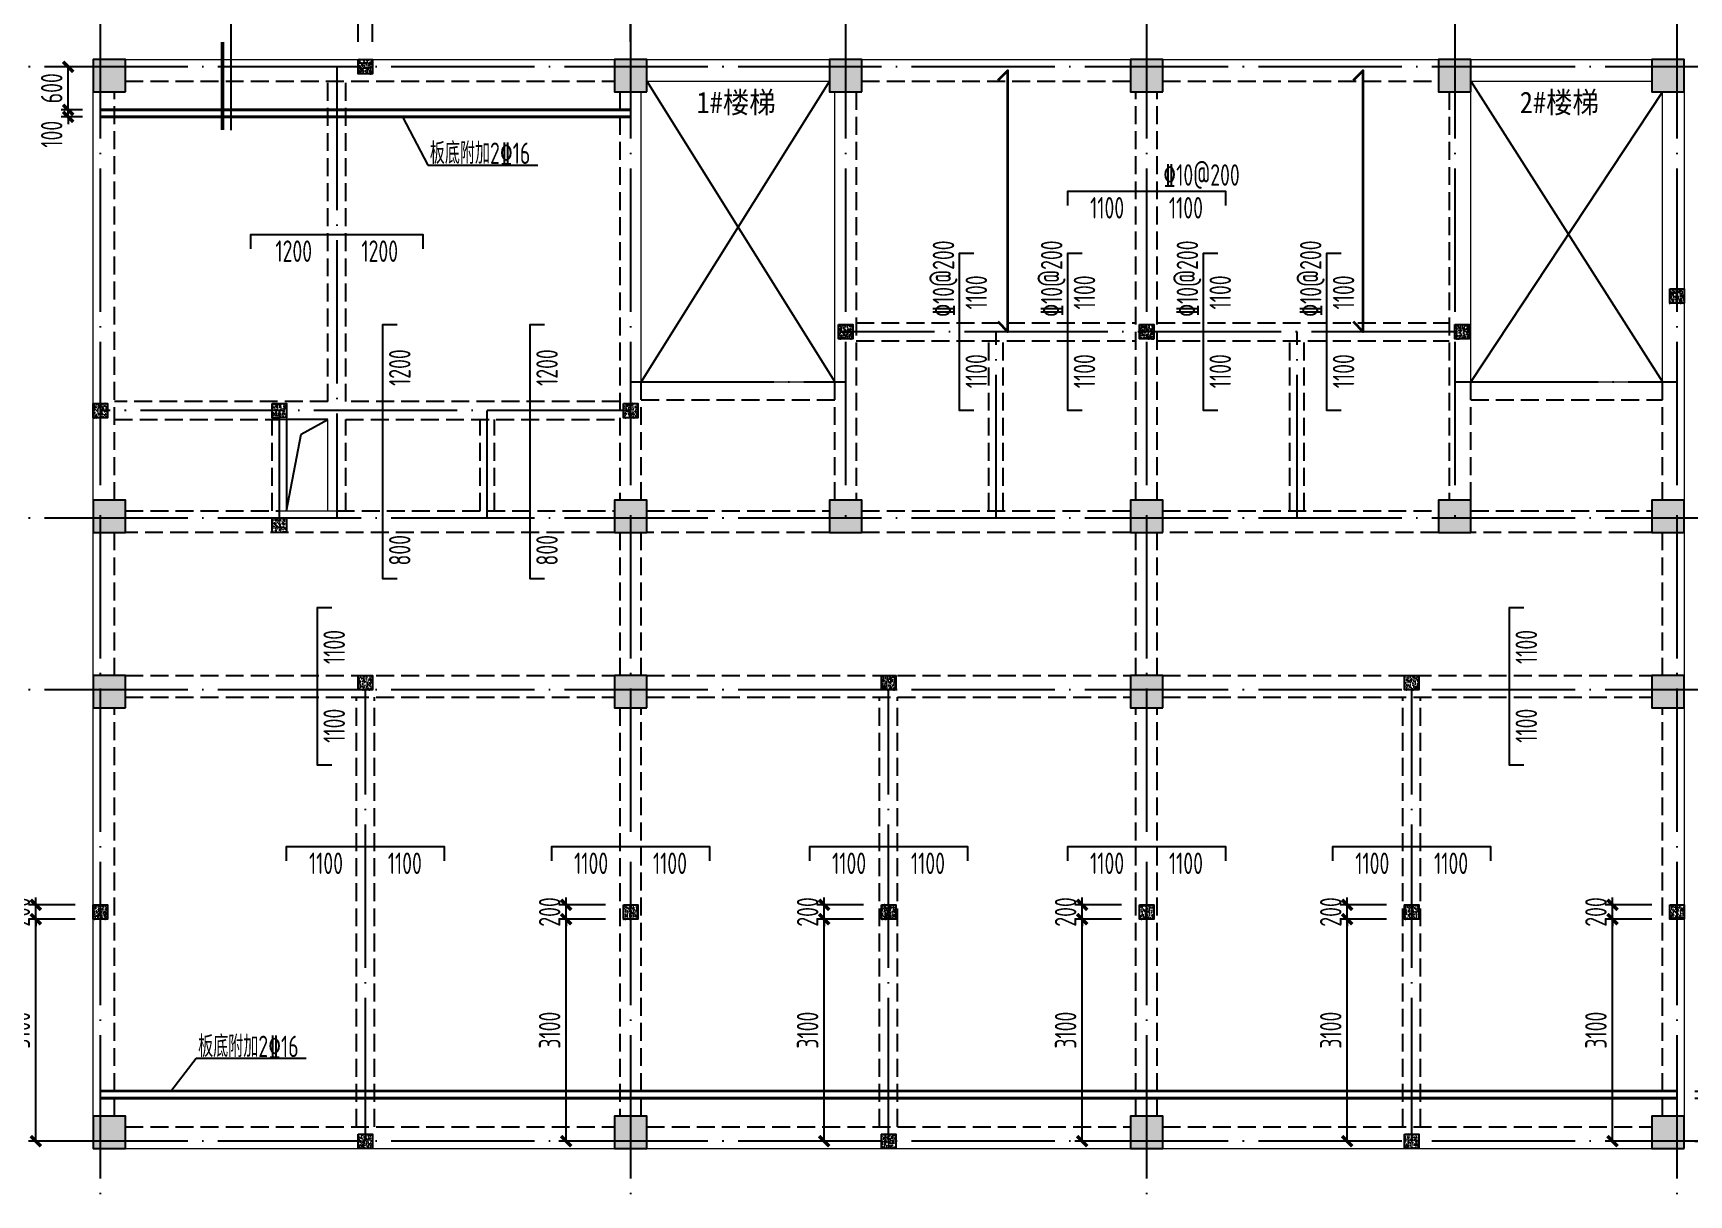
# Model space of a CAD drawing. Extents: x 9732137 to 18866768, y -962146 to 246094.
# Drawn here: x 9793962 to 9817066, y -343185 to -326965 of the extents above; entities that cross this region are included whole.
import ezdxf
from ezdxf.enums import TextEntityAlignment as Align

# ---------------------------------------------------------------- set-up
doc = ezdxf.new("R2010")
doc.units = 0
doc.header["$LTSCALE"] = 1000
for name, pattern in [('3', [500, 300, -200]), ('DASH', [0.35, 0.25, -0.1]), ('DOTE', [2.42, 2, -0.2, 0.02, -0.2])]:
    doc.linetypes.add(name, pattern=pattern)
doc.layers.get('0').update_dxf_attribs({"linetype": 'CONTINUOUS'})
doc.layers.get('Defpoints').update_dxf_attribs({"linetype": 'CONTINUOUS'})
for name, color, linetype in [('AXIS', 1, 'DOTE'), ('COLU', 7, 'CONTINUOUS'), ('DIM', 3, 'CONTINUOUS'), ('TEXT', 7, 'CONTINUOUS'), ('THIN', 7, 'CONTINUOUS'), ('柱涂实', 54, 'CONTINUOUS'), ('梁虚线', 134, '3'), ('楼板负筋钢筋', 1, 'CONTINUOUS'), ('洞口边线', 7, 'CONTINUOUS'), ('零厚板', 7, 'CONTINUOUS')]:
    doc.layers.add(name, color=color, linetype=linetype)
for name, color, linetype, lineweight in [('梁', 4, 'CONTINUOUS', 18), ('楼板正筋钢筋', 14, 'CONTINUOUS', 35), ('楼板负筋文字', 7, 'CONTINUOUS', 25), ('楼板负筋标注', 84, 'CONTINUOUS', 25)]:
    doc.layers.add(name, color=color, linetype=linetype, lineweight=lineweight)
doc.styles.add('STYLE3', font='simhei.ttf', dxfattribs={"width": 0.9})
doc.styles.add('TSSD_Dimension', font='Tssdeng.shx', dxfattribs={"width": 0.7, "bigfont": 'hztxt.shx'})
doc.styles.add('TSSD_Rein', font='Tssdeng.shx', dxfattribs={"width": 0.7, "bigfont": 'hztxt.shx'})
doc.dimstyles.new('TSSD_100_100$0', dxfattribs={"dimtxt": 300, "dimasz": 100, "dimexe": 100, "dimexo": 250, "dimgap": 80, "dimtad": 1, "dimdec": 0, "dimzin": 0, "dimdsep": 46, "dimtxsty": 'TSSD_Dimension', "dimblk1": 'ARCHTICK', "dimblk2": 'ARCHTICK', "dimsah": 1, "dimcen": 0, "dimclrd": 3, "dimclre": 256, "dimclrt": 7, "dimadec": 1, "dimazin": 0, "dimtfac": 1, "dimtdec": 0, "dimtix": 1, "dimtmove": 2, "dimatfit": 3, "dimldrblk": 'ARCHTICK', "dimfxl": 1, "dimtolj": 1, "dimtzin": 0, "dimarcsym": 0})

# ---------------------------------------------------------------- blocks, each defined once
blk = doc.blocks.new('GZ')
at = {"layer": 'TEXT'}
h = blk.add_hatch(dxfattribs=at)
h.set_pattern_fill('AR-CONC', color=6, scale=0.4, angle=180, style=0)
h.set_pattern_definition([(230, (3351996.74, 92641.444), (-72.873868, 6.375634), [7.62, -83.82]), (175, (3351996.74, 92641.44), (14.09713, -76.422657), [6.096, -67.056]), (280.451, (3351990.67, 92641.975), (-58.777, -70.046675), [6.476, -71.236]), (226.1842, (3351996.74, 92621.12), (-108.431616, 16.81693), [11.43, -125.73]), (276.6356, (3351987.7, 92622.52), (-94.961694, -98.970222), [9.714, -106.854]), (171.184, (3351996.74, 92621.12), (-94.96184, -98.970047), [9.144, -100.584]), (201, (3351986.58, 92626.204), (-60.645952, 40.906207), [7.62, -83.82]), (146, (3351986.58, 92626.2), (-24.720811, -73.675186), [6.096, -67.056]), (251.4514, (3351981.526, 92629.61), (-85.366596, -32.769143), [6.476, -71.236]), (217.5, (3351996.74, 92641.444), (-1.2354413, -33.8220155), [0, -66.2432, 0, -68.072, 0, -67.31]), (187.5, (3351996.74, 92641.444), (-26.727865, -40.07223), [0, -38.8112, 0, -64.7192, 0, -25.654]), (147.5, (3352019.397, 92641.444), (-54.236238, 2.2914976), [0, -25.4, 0, -79.248, 0, -105.156]), (137.5, (3352029.557, 92641.444), (-59.251673, -10.170596), [0, -33.02, 0, -52.6288, 0, -74.676])])
h.paths.add_polyline_path([(3162038, 237206), (3162238, 237206), (3162238, 237006), (3162038, 237006)])
at = {"color": 6}
blk.add_lwpolyline([(3162038, 237206), (3162238, 237206), (3162238, 237006), (3162038, 237006)], close=True, dxfattribs=at)
blk = doc.blocks.new('_ArchTick')
at = {"color": 0, "linetype": 'ByBlock', "const_width": 0.5}
blk.add_lwpolyline([(-0.71, -0.71), (0.71, 0.71)], dxfattribs=at)
blk = doc.blocks.new('*D391')
at = {"layer": 'Defpoints', "color": 0}
for p in [(9793999, -339335), (9794799, -339335), (9794799, -342435)]:
    blk.add_point(p, dxfattribs=at)
at = {"layer": 'DIM', "lineweight": -2}
for p, q in [((9794549, -339335), (9793899, -339335)), ((9794549, -342435), (9793899, -342435))]:
    blk.add_line(p, q, dxfattribs=at)
at = {"layer": 'DIM', "color": 3, "lineweight": -2}
blk.add_line((9793999, -342435), (9793999, -339335), dxfattribs=at)
at = {"layer": 'DIM', "color": 3, "lineweight": -2, "xscale": 100, "yscale": 100, "zscale": 100}
for p, rotation in [((9793999, -339335), 90), ((9793999, -342435), 270)]:
    blk.add_blockref('_ArchTick', p, dxfattribs=dict(at, rotation=rotation))
at = {"layer": 'DIM', "color": 7, "insert": (9793769, -340885), "char_height": 300, "attachment_point": 5, "rotation": 90, "style": 'TSSD_Dimension'}
blk.add_mtext('\\A1;3100', dxfattribs=at)
blk = doc.blocks.new('*D392')
at = {"layer": 'Defpoints', "color": 0}
for p in [(9793999, -339135), (9794799, -339135), (9794799, -339335)]:
    blk.add_point(p, dxfattribs=at)
at = {"layer": 'DIM', "lineweight": -2}
for p, q in [((9794549, -339135), (9793899, -339135)), ((9794549, -339335), (9793899, -339335))]:
    blk.add_line(p, q, dxfattribs=at)
at = {"layer": 'DIM', "color": 3, "lineweight": -2}
for p, q in [((9793999, -339135), (9793999, -339035)), ((9793999, -339335), (9793999, -339135)), ((9793999, -339335), (9793999, -339435))]:
    blk.add_line(p, q, dxfattribs=at)
at = {"layer": 'DIM', "color": 3, "lineweight": -2, "xscale": 100, "yscale": 100, "zscale": 100}
for p, rotation in [((9793999, -339135), 270), ((9793999, -339335), 90)]:
    blk.add_blockref('_ArchTick', p, dxfattribs=dict(at, rotation=rotation))
at = {"layer": 'DIM', "color": 7, "insert": (9793769, -339235), "char_height": 300, "attachment_point": 5, "rotation": 90, "style": 'TSSD_Dimension'}
blk.add_mtext('\\A1;200', dxfattribs=at)
blk = doc.blocks.new('*D393')
at = {"layer": 'Defpoints', "color": 0}
for p in [(9801399, -339335), (9802199, -339335), (9802199, -342435)]:
    blk.add_point(p, dxfattribs=at)
at = {"layer": 'DIM', "lineweight": -2}
for p, q in [((9801949, -339335), (9801299, -339335)), ((9801949, -342435), (9801299, -342435))]:
    blk.add_line(p, q, dxfattribs=at)
at = {"layer": 'DIM', "color": 3, "lineweight": -2}
blk.add_line((9801399, -342435), (9801399, -339335), dxfattribs=at)
at = {"layer": 'DIM', "color": 3, "lineweight": -2, "xscale": 100, "yscale": 100, "zscale": 100}
for p, rotation in [((9801399, -339335), 90), ((9801399, -342435), 270)]:
    blk.add_blockref('_ArchTick', p, dxfattribs=dict(at, rotation=rotation))
at = {"layer": 'DIM', "color": 7, "insert": (9801169, -340885), "char_height": 300, "attachment_point": 5, "rotation": 90, "style": 'TSSD_Dimension'}
blk.add_mtext('\\A1;3100', dxfattribs=at)
blk = doc.blocks.new('*D394')
at = {"layer": 'Defpoints', "color": 0}
for p in [(9801399, -339135), (9802199, -339135), (9802199, -339335)]:
    blk.add_point(p, dxfattribs=at)
at = {"layer": 'DIM', "lineweight": -2}
for p, q in [((9801949, -339135), (9801299, -339135)), ((9801949, -339335), (9801299, -339335))]:
    blk.add_line(p, q, dxfattribs=at)
at = {"layer": 'DIM', "color": 3, "lineweight": -2}
for p, q in [((9801399, -339135), (9801399, -339035)), ((9801399, -339335), (9801399, -339135)), ((9801399, -339335), (9801399, -339435))]:
    blk.add_line(p, q, dxfattribs=at)
at = {"layer": 'DIM', "color": 3, "lineweight": -2, "xscale": 100, "yscale": 100, "zscale": 100}
for p, rotation in [((9801399, -339135), 270), ((9801399, -339335), 90)]:
    blk.add_blockref('_ArchTick', p, dxfattribs=dict(at, rotation=rotation))
at = {"layer": 'DIM', "color": 7, "insert": (9801169, -339235), "char_height": 300, "attachment_point": 5, "rotation": 90, "style": 'TSSD_Dimension'}
blk.add_mtext('\\A1;200', dxfattribs=at)
blk = doc.blocks.new('*D395')
at = {"layer": 'Defpoints', "color": 0}
for p in [(9804999, -339335), (9805799, -339335), (9805799, -342435)]:
    blk.add_point(p, dxfattribs=at)
at = {"layer": 'DIM', "lineweight": -2}
for p, q in [((9805549, -339335), (9804899, -339335)), ((9805549, -342435), (9804899, -342435))]:
    blk.add_line(p, q, dxfattribs=at)
at = {"layer": 'DIM', "color": 3, "lineweight": -2}
blk.add_line((9804999, -342435), (9804999, -339335), dxfattribs=at)
at = {"layer": 'DIM', "color": 3, "lineweight": -2, "xscale": 100, "yscale": 100, "zscale": 100}
for p, rotation in [((9804999, -339335), 90), ((9804999, -342435), 270)]:
    blk.add_blockref('_ArchTick', p, dxfattribs=dict(at, rotation=rotation))
at = {"layer": 'DIM', "color": 7, "insert": (9804769, -340885), "char_height": 300, "attachment_point": 5, "rotation": 90, "style": 'TSSD_Dimension'}
blk.add_mtext('\\A1;3100', dxfattribs=at)
blk = doc.blocks.new('*D396')
at = {"layer": 'Defpoints', "color": 0}
for p in [(9804999, -339135), (9805799, -339135), (9805799, -339335)]:
    blk.add_point(p, dxfattribs=at)
at = {"layer": 'DIM', "lineweight": -2}
for p, q in [((9805549, -339135), (9804899, -339135)), ((9805549, -339335), (9804899, -339335))]:
    blk.add_line(p, q, dxfattribs=at)
at = {"layer": 'DIM', "color": 3, "lineweight": -2}
for p, q in [((9804999, -339135), (9804999, -339035)), ((9804999, -339335), (9804999, -339135)), ((9804999, -339335), (9804999, -339435))]:
    blk.add_line(p, q, dxfattribs=at)
at = {"layer": 'DIM', "color": 3, "lineweight": -2, "xscale": 100, "yscale": 100, "zscale": 100}
for p, rotation in [((9804999, -339135), 270), ((9804999, -339335), 90)]:
    blk.add_blockref('_ArchTick', p, dxfattribs=dict(at, rotation=rotation))
at = {"layer": 'DIM', "color": 7, "insert": (9804769, -339235), "char_height": 300, "attachment_point": 5, "rotation": 90, "style": 'TSSD_Dimension'}
blk.add_mtext('\\A1;200', dxfattribs=at)
blk = doc.blocks.new('*D397')
at = {"layer": 'Defpoints', "color": 0}
for p in [(9808599, -339335), (9809399, -339335), (9809399, -342435)]:
    blk.add_point(p, dxfattribs=at)
at = {"layer": 'DIM', "lineweight": -2}
for p, q in [((9809149, -339335), (9808499, -339335)), ((9809149, -342435), (9808499, -342435))]:
    blk.add_line(p, q, dxfattribs=at)
at = {"layer": 'DIM', "color": 3, "lineweight": -2}
blk.add_line((9808599, -342435), (9808599, -339335), dxfattribs=at)
at = {"layer": 'DIM', "color": 3, "lineweight": -2, "xscale": 100, "yscale": 100, "zscale": 100}
for p, rotation in [((9808599, -339335), 90), ((9808599, -342435), 270)]:
    blk.add_blockref('_ArchTick', p, dxfattribs=dict(at, rotation=rotation))
at = {"layer": 'DIM', "color": 7, "insert": (9808369, -340885), "char_height": 300, "attachment_point": 5, "rotation": 90, "style": 'TSSD_Dimension'}
blk.add_mtext('\\A1;3100', dxfattribs=at)
blk = doc.blocks.new('*D398')
at = {"layer": 'Defpoints', "color": 0}
for p in [(9808599, -339135), (9809399, -339135), (9809399, -339335)]:
    blk.add_point(p, dxfattribs=at)
at = {"layer": 'DIM', "lineweight": -2}
for p, q in [((9809149, -339135), (9808499, -339135)), ((9809149, -339335), (9808499, -339335))]:
    blk.add_line(p, q, dxfattribs=at)
at = {"layer": 'DIM', "color": 3, "lineweight": -2}
for p, q in [((9808599, -339135), (9808599, -339035)), ((9808599, -339335), (9808599, -339135)), ((9808599, -339335), (9808599, -339435))]:
    blk.add_line(p, q, dxfattribs=at)
at = {"layer": 'DIM', "color": 3, "lineweight": -2, "xscale": 100, "yscale": 100, "zscale": 100}
for p, rotation in [((9808599, -339135), 270), ((9808599, -339335), 90)]:
    blk.add_blockref('_ArchTick', p, dxfattribs=dict(at, rotation=rotation))
at = {"layer": 'DIM', "color": 7, "insert": (9808369, -339235), "char_height": 300, "attachment_point": 5, "rotation": 90, "style": 'TSSD_Dimension'}
blk.add_mtext('\\A1;200', dxfattribs=at)
blk = doc.blocks.new('*D399')
at = {"layer": 'Defpoints', "color": 0}
for p in [(9812299, -339335), (9813099, -339335), (9813099, -342435)]:
    blk.add_point(p, dxfattribs=at)
at = {"layer": 'DIM', "lineweight": -2}
for p, q in [((9812849, -339335), (9812199, -339335)), ((9812849, -342435), (9812199, -342435))]:
    blk.add_line(p, q, dxfattribs=at)
at = {"layer": 'DIM', "color": 3, "lineweight": -2}
blk.add_line((9812299, -342435), (9812299, -339335), dxfattribs=at)
at = {"layer": 'DIM', "color": 3, "lineweight": -2, "xscale": 100, "yscale": 100, "zscale": 100}
for p, rotation in [((9812299, -339335), 90), ((9812299, -342435), 270)]:
    blk.add_blockref('_ArchTick', p, dxfattribs=dict(at, rotation=rotation))
at = {"layer": 'DIM', "color": 7, "insert": (9812069, -340885), "char_height": 300, "attachment_point": 5, "rotation": 90, "style": 'TSSD_Dimension'}
blk.add_mtext('\\A1;3100', dxfattribs=at)
blk = doc.blocks.new('*D400')
at = {"layer": 'Defpoints', "color": 0}
for p in [(9812299, -339135), (9813099, -339135), (9813099, -339335)]:
    blk.add_point(p, dxfattribs=at)
at = {"layer": 'DIM', "lineweight": -2}
for p, q in [((9812849, -339135), (9812199, -339135)), ((9812849, -339335), (9812199, -339335))]:
    blk.add_line(p, q, dxfattribs=at)
at = {"layer": 'DIM', "color": 3, "lineweight": -2}
for p, q in [((9812299, -339135), (9812299, -339035)), ((9812299, -339335), (9812299, -339135)), ((9812299, -339335), (9812299, -339435))]:
    blk.add_line(p, q, dxfattribs=at)
at = {"layer": 'DIM', "color": 3, "lineweight": -2, "xscale": 100, "yscale": 100, "zscale": 100}
for p, rotation in [((9812299, -339135), 270), ((9812299, -339335), 90)]:
    blk.add_blockref('_ArchTick', p, dxfattribs=dict(at, rotation=rotation))
at = {"layer": 'DIM', "color": 7, "insert": (9812069, -339235), "char_height": 300, "attachment_point": 5, "rotation": 90, "style": 'TSSD_Dimension'}
blk.add_mtext('\\A1;200', dxfattribs=at)
blk = doc.blocks.new('*D401')
at = {"layer": 'Defpoints', "color": 0}
for p in [(9815999, -339335), (9816799, -339335), (9816799, -342435)]:
    blk.add_point(p, dxfattribs=at)
at = {"layer": 'DIM', "lineweight": -2}
for p, q in [((9816549, -339335), (9815899, -339335)), ((9816549, -342435), (9815899, -342435))]:
    blk.add_line(p, q, dxfattribs=at)
at = {"layer": 'DIM', "color": 3, "lineweight": -2}
blk.add_line((9815999, -342435), (9815999, -339335), dxfattribs=at)
at = {"layer": 'DIM', "color": 3, "lineweight": -2, "xscale": 100, "yscale": 100, "zscale": 100}
for p, rotation in [((9815999, -339335), 90), ((9815999, -342435), 270)]:
    blk.add_blockref('_ArchTick', p, dxfattribs=dict(at, rotation=rotation))
at = {"layer": 'DIM', "color": 7, "insert": (9815769, -340885), "char_height": 300, "attachment_point": 5, "rotation": 90, "style": 'TSSD_Dimension'}
blk.add_mtext('\\A1;3100', dxfattribs=at)
blk = doc.blocks.new('*D402')
at = {"layer": 'Defpoints', "color": 0}
for p in [(9815999, -339135), (9816799, -339135), (9816799, -339335)]:
    blk.add_point(p, dxfattribs=at)
at = {"layer": 'DIM', "lineweight": -2}
for p, q in [((9816549, -339135), (9815899, -339135)), ((9816549, -339335), (9815899, -339335))]:
    blk.add_line(p, q, dxfattribs=at)
at = {"layer": 'DIM', "color": 3, "lineweight": -2}
for p, q in [((9815999, -339135), (9815999, -339035)), ((9815999, -339335), (9815999, -339135)), ((9815999, -339335), (9815999, -339435))]:
    blk.add_line(p, q, dxfattribs=at)
at = {"layer": 'DIM', "color": 3, "lineweight": -2, "xscale": 100, "yscale": 100, "zscale": 100}
for p, rotation in [((9815999, -339135), 270), ((9815999, -339335), 90)]:
    blk.add_blockref('_ArchTick', p, dxfattribs=dict(at, rotation=rotation))
at = {"layer": 'DIM', "color": 7, "insert": (9815769, -339235), "char_height": 300, "attachment_point": 5, "rotation": 90, "style": 'TSSD_Dimension'}
blk.add_mtext('\\A1;200', dxfattribs=at)
blk = doc.blocks.new('*D403')
at = {"layer": 'Defpoints', "color": 0}
for p in [(9816999, -330535), (9817799, -330535), (9816999, -330735)]:
    blk.add_point(p, dxfattribs=at)
at = {"layer": 'DIM', "lineweight": -2}
for p, q in [((9817249, -330535), (9817899, -330535)), ((9817249, -330735), (9817899, -330735))]:
    blk.add_line(p, q, dxfattribs=at)
at = {"layer": 'DIM', "color": 3, "lineweight": -2}
blk.add_line((9817799, -330735), (9817799, -330535), dxfattribs=at)
at = {"layer": 'DIM', "color": 3, "lineweight": -2, "xscale": 100, "yscale": 100, "zscale": 100}
for p, rotation in [((9817799, -330535), 90), ((9817799, -330735), 270)]:
    blk.add_blockref('_ArchTick', p, dxfattribs=dict(at, rotation=rotation))
at = {"layer": 'DIM', "color": 7, "insert": (9817569, -330993), "char_height": 300, "attachment_point": 5, "rotation": 90, "style": 'TSSD_Dimension'}
blk.add_mtext('\\A1;200', dxfattribs=at)
blk = doc.blocks.new('*D404')
at = {"layer": 'Defpoints', "color": 0}
for p in [(9816999, -327435), (9817799, -327435), (9816999, -330535)]:
    blk.add_point(p, dxfattribs=at)
at = {"layer": 'DIM', "lineweight": -2}
for p, q in [((9817249, -327435), (9817899, -327435)), ((9817249, -330535), (9817899, -330535))]:
    blk.add_line(p, q, dxfattribs=at)
at = {"layer": 'DIM', "color": 3, "lineweight": -2}
blk.add_line((9817799, -330535), (9817799, -327435), dxfattribs=at)
at = {"layer": 'DIM', "color": 3, "lineweight": -2, "xscale": 100, "yscale": 100, "zscale": 100}
for p, rotation in [((9817799, -327435), 90), ((9817799, -330535), 270)]:
    blk.add_blockref('_ArchTick', p, dxfattribs=dict(at, rotation=rotation))
at = {"layer": 'DIM', "color": 7, "insert": (9817569, -328985), "char_height": 300, "attachment_point": 5, "rotation": 90, "style": 'TSSD_Dimension'}
blk.add_mtext('\\A1;3100', dxfattribs=at)
blk = doc.blocks.new('*D421')
at = {"layer": 'Defpoints', "color": 0}
for p in [(9798699, -326535), (9798499, -327335), (9798699, -327335)]:
    blk.add_point(p, dxfattribs=at)
at = {"layer": 'DIM', "lineweight": -2}
for p, q in [((9798499, -327085), (9798499, -326435)), ((9798699, -327085), (9798699, -326435))]:
    blk.add_line(p, q, dxfattribs=at)
at = {"layer": 'DIM', "color": 3, "lineweight": -2}
blk.add_line((9798499, -326535), (9798699, -326535), dxfattribs=at)
at = {"layer": 'DIM', "color": 3, "lineweight": -2, "xscale": 100, "yscale": 100, "zscale": 100, "rotation": 180}
blk.add_blockref('_ArchTick', (9798499, -326535), dxfattribs=at)
at = {"layer": 'DIM', "color": 3, "lineweight": -2, "xscale": 100, "yscale": 100, "zscale": 100}
blk.add_blockref('_ArchTick', (9798699, -326535), dxfattribs=at)
at = {"layer": 'DIM', "color": 7, "insert": (9798241, -326305), "char_height": 300, "attachment_point": 5, "style": 'TSSD_Dimension'}
blk.add_mtext('\\A1;200', dxfattribs=at)
blk = doc.blocks.new('*D422')
at = {"layer": 'Defpoints', "color": 0}
for p in [(9802299, -326535), (9798699, -327335), (9802299, -327335)]:
    blk.add_point(p, dxfattribs=at)
at = {"layer": 'DIM', "lineweight": -2}
for p, q in [((9798699, -327085), (9798699, -326435)), ((9802299, -327085), (9802299, -326435))]:
    blk.add_line(p, q, dxfattribs=at)
at = {"layer": 'DIM', "color": 3, "lineweight": -2}
blk.add_line((9798699, -326535), (9802299, -326535), dxfattribs=at)
at = {"layer": 'DIM', "color": 3, "lineweight": -2, "xscale": 100, "yscale": 100, "zscale": 100, "rotation": 180}
blk.add_blockref('_ArchTick', (9798699, -326535), dxfattribs=at)
at = {"layer": 'DIM', "color": 3, "lineweight": -2, "xscale": 100, "yscale": 100, "zscale": 100}
blk.add_blockref('_ArchTick', (9802299, -326535), dxfattribs=at)
at = {"layer": 'DIM', "color": 7, "insert": (9800499, -326305), "char_height": 300, "attachment_point": 5, "style": 'TSSD_Dimension'}
blk.add_mtext('\\A1;3600', dxfattribs=at)
blk = doc.blocks.new('*D512')
at = {"layer": 'Defpoints', "color": 0}
for p in [(9794451, -328035), (9794899, -328035), (9794899, -328135)]:
    blk.add_point(p, dxfattribs=at)
at = {"layer": 'DIM', "lineweight": -2}
for p, q in [((9794649, -328035), (9794351, -328035)), ((9794649, -328135), (9794351, -328135))]:
    blk.add_line(p, q, dxfattribs=at)
at = {"layer": 'DIM', "color": 3, "lineweight": -2}
for p, q in [((9794451, -328035), (9794451, -327935)), ((9794451, -328135), (9794451, -328035)), ((9794451, -328135), (9794451, -328235))]:
    blk.add_line(p, q, dxfattribs=at)
at = {"layer": 'DIM', "color": 3, "lineweight": -2, "xscale": 100, "yscale": 100, "zscale": 100}
for p, rotation in [((9794451, -328035), 270), ((9794451, -328135), 90)]:
    blk.add_blockref('_ArchTick', p, dxfattribs=dict(at, rotation=rotation))
at = {"layer": 'DIM', "color": 7, "insert": (9794221, -328377), "char_height": 300, "attachment_point": 5, "rotation": 90, "style": 'TSSD_Dimension'}
blk.add_mtext('\\A1;100', dxfattribs=at)
blk = doc.blocks.new('*D513')
at = {"layer": 'Defpoints', "color": 0}
for p in [(9794451, -327435), (9794899, -327435), (9794899, -328035)]:
    blk.add_point(p, dxfattribs=at)
at = {"layer": 'DIM', "lineweight": -2}
for p, q in [((9794649, -327435), (9794351, -327435)), ((9794649, -328035), (9794351, -328035))]:
    blk.add_line(p, q, dxfattribs=at)
at = {"layer": 'DIM', "color": 3, "lineweight": -2}
blk.add_line((9794451, -328035), (9794451, -327435), dxfattribs=at)
at = {"layer": 'DIM', "color": 3, "lineweight": -2, "xscale": 100, "yscale": 100, "zscale": 100}
for p, rotation in [((9794451, -327435), 90), ((9794451, -328035), 270)]:
    blk.add_blockref('_ArchTick', p, dxfattribs=dict(at, rotation=rotation))
at = {"layer": 'DIM', "color": 7, "insert": (9794221, -327735), "char_height": 300, "attachment_point": 5, "rotation": 90, "style": 'TSSD_Dimension'}
blk.add_mtext('\\A1;600', dxfattribs=at)
blk = doc.blocks.new('*D514')
at = {"layer": 'Defpoints', "color": 0}
for p in [(9816899, -341735), (9816899, -341835), (9817624, -341835)]:
    blk.add_point(p, dxfattribs=at)
at = {"layer": 'DIM', "color": 3, "lineweight": -2}
for p, q in [((9817624, -341735), (9817624, -341635)), ((9817624, -341735), (9817624, -341835)), ((9817624, -341835), (9817624, -341935))]:
    blk.add_line(p, q, dxfattribs=at)
at = {"layer": 'DIM', "lineweight": -2}
for p, q in [((9817149, -341735), (9817724, -341735)), ((9817149, -341835), (9817724, -341835))]:
    blk.add_line(p, q, dxfattribs=at)
at = {"layer": 'DIM', "color": 3, "lineweight": -2, "xscale": 100, "yscale": 100, "zscale": 100}
for p, rotation in [((9817624, -341735), 270), ((9817624, -341835), 90)]:
    blk.add_blockref('_ArchTick', p, dxfattribs=dict(at, rotation=rotation))
at = {"layer": 'DIM', "color": 7, "insert": (9817394, -341493), "char_height": 300, "attachment_point": 5, "rotation": 90, "style": 'TSSD_Dimension'}
blk.add_mtext('\\A1;100', dxfattribs=at)
blk = doc.blocks.new('*D515')
at = {"layer": 'Defpoints', "color": 0}
for p in [(9816899, -341835), (9816899, -342435), (9817624, -342435)]:
    blk.add_point(p, dxfattribs=at)
at = {"layer": 'DIM', "lineweight": -2}
for p, q in [((9817149, -341835), (9817724, -341835)), ((9817149, -342435), (9817724, -342435))]:
    blk.add_line(p, q, dxfattribs=at)
at = {"layer": 'DIM', "color": 3, "lineweight": -2}
blk.add_line((9817624, -341835), (9817624, -342435), dxfattribs=at)
at = {"layer": 'DIM', "color": 3, "lineweight": -2, "xscale": 100, "yscale": 100, "zscale": 100}
for p, rotation in [((9817624, -341835), 90), ((9817624, -342435), 270)]:
    blk.add_blockref('_ArchTick', p, dxfattribs=dict(at, rotation=rotation))
at = {"layer": 'DIM', "color": 7, "insert": (9817394, -342135), "char_height": 300, "attachment_point": 5, "rotation": 90, "style": 'TSSD_Dimension'}
blk.add_mtext('\\A1;600', dxfattribs=at)

msp = doc.modelspace()

# ---------------------------------------------------------------- hatches: boundary and pattern name
at = {"layer": '柱涂实'}
for points in [[(9795248.5, -327785.1), (9795248.5, -327335.1), (9794798.5, -327335.1), (9794798.5, -327785.1)], [(9802523.5, -327785.1), (9802523.5, -327335.1), (9802073.5, -327335.1), (9802073.5, -327785.1)], [(9805523.5, -327785.1), (9805523.5, -327335.1), (9805073.5, -327335.1), (9805073.5, -327785.1)], [(9809723.5, -327785.1), (9809723.5, -327335.1), (9809273.5, -327335.1), (9809273.5, -327785.1)], [(9814023.5, -327785.1), (9814023.5, -327335.1), (9813573.5, -327335.1), (9813573.5, -327785.1)], [(9816998.5, -327785.1), (9816998.5, -327335.1), (9816548.5, -327335.1), (9816548.5, -327785.1)], [(9795248.5, -333935.1), (9795248.5, -333485.1), (9794798.5, -333485.1), (9794798.5, -333935.1)], [(9802523.5, -333935.1), (9802523.5, -333485.1), (9802073.5, -333485.1), (9802073.5, -333935.1)], [(9805523.5, -333935.1), (9805523.5, -333485.1), (9805073.5, -333485.1), (9805073.5, -333935.1)], [(9809723.5, -333935.1), (9809723.5, -333485.1), (9809273.5, -333485.1), (9809273.5, -333935.1)], [(9814023.5, -333935.1), (9814023.5, -333485.1), (9813573.5, -333485.1), (9813573.5, -333935.1)], [(9816998.5, -333935.1), (9816998.5, -333485.1), (9816548.5, -333485.1), (9816548.5, -333935.1)], [(9795248.5, -336385.1), (9795248.5, -335935.1), (9794798.5, -335935.1), (9794798.5, -336385.1)], [(9802523.5, -336385.1), (9802523.5, -335935.1), (9802073.5, -335935.1), (9802073.5, -336385.1)], [(9809723.5, -336385.1), (9809723.5, -335935.1), (9809273.5, -335935.1), (9809273.5, -336385.1)], [(9816998.5, -336385.1), (9816998.5, -335935.1), (9816548.5, -335935.1), (9816548.5, -336385.1)], [(9795248.5, -342535.1), (9795248.5, -342085.1), (9794798.5, -342085.1), (9794798.5, -342535.1)], [(9802523.5, -342535.1), (9802523.5, -342085.1), (9802073.5, -342085.1), (9802073.5, -342535.1)], [(9809723.5, -342535.1), (9809723.5, -342085.1), (9809273.5, -342085.1), (9809273.5, -342535.1)], [(9816998.5, -342535.1), (9816998.5, -342085.1), (9816548.5, -342085.1), (9816548.5, -342535.1)]]:
    msp.add_hatch(color=256, dxfattribs=at).paths.add_polyline_path(points)

# ---------------------------------------------------------------- linework, layer by layer
at = {"color": 2, "const_width": 40, "elevation": 0}
for points in [[(9794898.5, -328035.1), (9802298.5, -328035.1)], [(9794898.5, -328135.1), (9802298.5, -328135.1)], [(9794898.5, -341735.1), (9816898.5, -341735.1)], [(9794898.5, -341835.1), (9816898.5, -341835.1)]]:
    msp.add_lwpolyline(points, dxfattribs=at)
at = {"layer": 'AXIS'}
for p, q in [((9794898.5, -326435.1, 0), (9794898.5, -343435.1, 0)), ((9802298.5, -326435.1, 0), (9802298.5, -343435.1, 0)), ((9805298.5, -326435.1, 0), (9805298.5, -333735.1, 0)), ((9809498.5, -326435.1, 0), (9809498.5, -343435.1, 0)), ((9813798.5, -326435.1, 0), (9813798.5, -333735.1, 0)), ((9816898.5, -326435.1, 0), (9816898.5, -343435.1, 0)), ((9817898.5, -327435.1, 0), (9793898.5, -327435.1, 0)), ((9798198.5, -327435.1, 0), (9798198.5, -333735.1, 0)), ((9813798.5, -331135.1, 0), (9805298.5, -331135.1, 0)), ((9807398.5, -333735.1), (9807398.5, -331135.1)), ((9811598.5, -333735.1), (9811598.5, -331135.1)), ((9802298.5, -331835.1), (9805298.5, -331835.1)), ((9813798.5, -331835.1), (9816898.5, -331835.1)), ((9802298.5, -332235.1, 0), (9794898.5, -332235.1, 0)), ((9797398.5, -333735.1), (9797398.5, -332235.1)), ((9800298.5, -333735.1), (9800298.5, -332235.1)), ((9817898.5, -333735.1, 0), (9793898.5, -333735.1, 0)), ((9817898.5, -336135.1, 0), (9793898.5, -336135.1, 0)), ((9798598.5, -342435.1), (9798598.5, -336135.1)), ((9805898.5, -342435.1), (9805898.5, -336135.1)), ((9813198.5, -342435.1), (9813198.5, -336135.1)), ((9817898.5, -342435.1, 0), (9793898.5, -342435.1, 0))]:
    msp.add_line(p, q, dxfattribs=at)
at = {"layer": 'COLU', "ltscale": 1}
for points in [[(9795248.5, -327785.1), (9795248.5, -327335.1), (9794798.5, -327335.1), (9794798.5, -327785.1)], [(9802523.5, -327785.1), (9802523.5, -327335.1), (9802073.5, -327335.1), (9802073.5, -327785.1)], [(9805523.5, -327785.1), (9805523.5, -327335.1), (9805073.5, -327335.1), (9805073.5, -327785.1)], [(9809723.5, -327785.1), (9809723.5, -327335.1), (9809273.5, -327335.1), (9809273.5, -327785.1)], [(9814023.5, -327785.1), (9814023.5, -327335.1), (9813573.5, -327335.1), (9813573.5, -327785.1)], [(9816998.5, -327785.1), (9816998.5, -327335.1), (9816548.5, -327335.1), (9816548.5, -327785.1)], [(9795248.5, -333935.1), (9795248.5, -333485.1), (9794798.5, -333485.1), (9794798.5, -333935.1)], [(9802523.5, -333935.1), (9802523.5, -333485.1), (9802073.5, -333485.1), (9802073.5, -333935.1)], [(9805523.5, -333935.1), (9805523.5, -333485.1), (9805073.5, -333485.1), (9805073.5, -333935.1)], [(9809723.5, -333935.1), (9809723.5, -333485.1), (9809273.5, -333485.1), (9809273.5, -333935.1)], [(9814023.5, -333935.1), (9814023.5, -333485.1), (9813573.5, -333485.1), (9813573.5, -333935.1)], [(9816998.5, -333935.1), (9816998.5, -333485.1), (9816548.5, -333485.1), (9816548.5, -333935.1)], [(9795248.5, -336385.1), (9795248.5, -335935.1), (9794798.5, -335935.1), (9794798.5, -336385.1)], [(9802523.5, -336385.1), (9802523.5, -335935.1), (9802073.5, -335935.1), (9802073.5, -336385.1)], [(9809723.5, -336385.1), (9809723.5, -335935.1), (9809273.5, -335935.1), (9809273.5, -336385.1)], [(9816998.5, -336385.1), (9816998.5, -335935.1), (9816548.5, -335935.1), (9816548.5, -336385.1)], [(9795248.5, -342535.1), (9795248.5, -342085.1), (9794798.5, -342085.1), (9794798.5, -342535.1)], [(9802523.5, -342535.1), (9802523.5, -342085.1), (9802073.5, -342085.1), (9802073.5, -342535.1)], [(9809723.5, -342535.1), (9809723.5, -342085.1), (9809273.5, -342085.1), (9809273.5, -342535.1)], [(9816998.5, -342535.1), (9816998.5, -342085.1), (9816548.5, -342085.1), (9816548.5, -342535.1)]]:
    msp.add_lwpolyline(points, close=True, dxfattribs=at)
at = {"layer": 'TEXT', "color": 7}
for p, q in [((9799115.5, -328135.1, 0), (9799468.2, -328807.3, 0)), ((9799468.2, -328807.3, 0), (9801004.2, -328807.3, 0)), ((9795882.4, -341735.1, 0), (9796235.1, -341276.9, 0)), ((9796235.1, -341276.9, 0), (9797771.1, -341276.9, 0))]:
    msp.add_line(p, q, dxfattribs=at)
at = {"layer": 'THIN'}
msp.add_line((9796724, -328319.4), (9796724, -326519.3), dxfattribs=at)
at = {"layer": 'THIN', "const_width": 50}
msp.add_lwpolyline([(9796604, -328319.4), (9796604, -327089.1)], dxfattribs=at)
at = {"layer": '柱涂实', "linetype": 'Continuous'}
for points in [[(9795248.5, -327785.1), (9795248.5, -327335.1), (9794798.5, -327335.1), (9794798.5, -327785.1)], [(9802523.5, -327785.1), (9802523.5, -327335.1), (9802073.5, -327335.1), (9802073.5, -327785.1)], [(9805523.5, -327785.1), (9805523.5, -327335.1), (9805073.5, -327335.1), (9805073.5, -327785.1)], [(9809723.5, -327785.1), (9809723.5, -327335.1), (9809273.5, -327335.1), (9809273.5, -327785.1)], [(9814023.5, -327785.1), (9814023.5, -327335.1), (9813573.5, -327335.1), (9813573.5, -327785.1)], [(9816998.5, -327785.1), (9816998.5, -327335.1), (9816548.5, -327335.1), (9816548.5, -327785.1)], [(9795248.5, -333935.1), (9795248.5, -333485.1), (9794798.5, -333485.1), (9794798.5, -333935.1)], [(9802523.5, -333935.1), (9802523.5, -333485.1), (9802073.5, -333485.1), (9802073.5, -333935.1)], [(9805523.5, -333935.1), (9805523.5, -333485.1), (9805073.5, -333485.1), (9805073.5, -333935.1)], [(9809723.5, -333935.1), (9809723.5, -333485.1), (9809273.5, -333485.1), (9809273.5, -333935.1)], [(9814023.5, -333935.1), (9814023.5, -333485.1), (9813573.5, -333485.1), (9813573.5, -333935.1)], [(9816998.5, -333935.1), (9816998.5, -333485.1), (9816548.5, -333485.1), (9816548.5, -333935.1)], [(9795248.5, -336385.1), (9795248.5, -335935.1), (9794798.5, -335935.1), (9794798.5, -336385.1)], [(9802523.5, -336385.1), (9802523.5, -335935.1), (9802073.5, -335935.1), (9802073.5, -336385.1)], [(9809723.5, -336385.1), (9809723.5, -335935.1), (9809273.5, -335935.1), (9809273.5, -336385.1)], [(9816998.5, -336385.1), (9816998.5, -335935.1), (9816548.5, -335935.1), (9816548.5, -336385.1)], [(9795248.5, -342535.1), (9795248.5, -342085.1), (9794798.5, -342085.1), (9794798.5, -342535.1)], [(9802523.5, -342535.1), (9802523.5, -342085.1), (9802073.5, -342085.1), (9802073.5, -342535.1)], [(9809723.5, -342535.1), (9809723.5, -342085.1), (9809273.5, -342085.1), (9809273.5, -342535.1)], [(9816998.5, -342535.1), (9816998.5, -342085.1), (9816548.5, -342085.1), (9816548.5, -342535.1)]]:
    msp.add_lwpolyline(points, close=True, dxfattribs=at)
at = {"layer": '梁', "ltscale": 1}
for p, q in [((9795248.5, -327335.1), (9802073.5, -327335.1)), ((9802523.5, -327335.1), (9805073.5, -327335.1)), ((9805523.5, -327335.1), (9809273.5, -327335.1)), ((9809723.5, -327335.1), (9813573.5, -327335.1)), ((9814023.5, -327335.1), (9816548.5, -327335.1)), ((9794798.5, -333485.1), (9794798.5, -327785.1)), ((9802448.5, -331835.1), (9802448.5, -327785.1)), ((9802523.5, -327635.1), (9805073.5, -327635.1)), ((9805148.5, -331835.1), (9805148.5, -327785.1)), ((9814023.5, -327635.1), (9816548.5, -327635.1)), ((9814023.5, -331835.1), (9814023.5, -327785.1)), ((9816698.5, -331835.1), (9816698.5, -327785.1)), ((9816998.5, -327785.1, 0), (9816998.5, -333485.1, 0)), ((9802448.5, -331835.1), (9805148.5, -331835.1)), ((9814023.5, -331835.1), (9816698.5, -331835.1)), ((9797398.5, -332360.1), (9798073.5, -332360.1)), ((9797498.5, -333635.1), (9797498.5, -332360.1)), ((9798073.5, -333635.1), (9798073.5, -332360.1)), ((9797398.5, -333635.1), (9798198.5, -333635.1)), ((9794798.5, -335935.1), (9794798.5, -333935.1)), ((9816998.5, -333935.1, 0), (9816998.5, -335935.1, 0)), ((9794798.5, -342085.1), (9794798.5, -336385.1)), ((9816998.5, -336385.1, 0), (9816998.5, -342085.1, 0)), ((9795248.5, -342535.1), (9802073.5, -342535.1)), ((9802523.5, -342535.1), (9809273.5, -342535.1)), ((9809723.5, -342535.1), (9816548.5, -342535.1))]:
    msp.add_line(p, q, dxfattribs=at)
at = {"layer": '梁虚线', "linetype": 'DASH', "ltscale": 1}
for p, q in [((9795098.5, -333485.1), (9795098.5, -327785.1)), ((9795248.5, -327635.1), (9802073.5, -327635.1)), ((9798073.5, -332110.1), (9798073.5, -327635.1)), ((9798323.5, -332110.1), (9798323.5, -327635.1)), ((9802148.5, -327785.1, 0), (9802148.5, -333485.1, 0)), ((9805448.5, -327785.1, 0), (9805448.5, -333485.1, 0)), ((9805523.5, -327635.1), (9809273.5, -327635.1)), ((9809348.5, -333485.1), (9809348.5, -327785.1)), ((9809648.5, -333485.1), (9809648.5, -327785.1)), ((9809723.5, -327635.1), (9813573.5, -327635.1)), ((9813723.5, -327785.1, 0), (9813723.5, -333485.1, 0)), ((9805448.5, -331010.1), (9809348.5, -331010.1)), ((9809648.5, -331010.1), (9813723.5, -331010.1)), ((9805448.5, -331260.1), (9809348.5, -331260.1)), ((9807298.5, -333635.1), (9807298.5, -331260.1)), ((9807498.5, -333635.1), (9807498.5, -331260.1)), ((9809648.5, -331260.1), (9813723.5, -331260.1)), ((9811498.5, -333635.1), (9811498.5, -331260.1)), ((9811698.5, -333635.1), (9811698.5, -331260.1)), ((9802448.5, -333485.1), (9802448.5, -331835.1)), ((9805148.5, -333485.1), (9805148.5, -331835.1)), ((9814023.5, -333485.1), (9814023.5, -331835.1)), ((9816698.5, -333485.1), (9816698.5, -331835.1)), ((9798073.5, -332110.1, 0), (9795098.5, -332110.1, 0)), ((9802148.5, -332110.1, 0), (9798323.5, -332110.1, 0)), ((9802448.5, -332085.1), (9805148.5, -332085.1)), ((9814023.5, -332085.1), (9816698.5, -332085.1)), ((9795098.5, -332360.1), (9797398.5, -332360.1)), ((9797298.5, -333635.1), (9797298.5, -332360.1)), ((9798323.5, -332360.1), (9802148.5, -332360.1)), ((9798323.5, -333635.1), (9798323.5, -332360.1)), ((9800198.5, -333635.1), (9800198.5, -332360.1)), ((9800398.5, -333635.1), (9800398.5, -332360.1)), ((9795248.5, -333635.1), (9797398.5, -333635.1)), ((9798198.5, -333635.1), (9802073.5, -333635.1)), ((9802523.5, -333635.1), (9805073.5, -333635.1)), ((9805523.5, -333635.1), (9809273.5, -333635.1)), ((9809723.5, -333635.1), (9813573.5, -333635.1)), ((9814023.5, -333635.1), (9816548.5, -333635.1)), ((9795098.5, -335935.1), (9795098.5, -333935.1)), ((9802073.5, -333935.1, 0), (9795248.5, -333935.1, 0)), ((9802148.5, -333935.1, 0), (9802148.5, -335935.1, 0)), ((9802448.5, -335935.1), (9802448.5, -333935.1)), ((9805073.5, -333935.1, 0), (9802523.5, -333935.1, 0)), ((9809273.5, -333935.1, 0), (9805523.5, -333935.1, 0)), ((9809348.5, -335935.1), (9809348.5, -333935.1)), ((9809648.5, -335935.1), (9809648.5, -333935.1)), ((9813573.5, -333935.1, 0), (9809723.5, -333935.1, 0)), ((9816548.5, -333935.1, 0), (9814023.5, -333935.1, 0)), ((9816698.5, -335935.1), (9816698.5, -333935.1)), ((9795248.5, -335935.1), (9802073.5, -335935.1)), ((9802523.5, -335935.1), (9809273.5, -335935.1)), ((9809723.5, -335935.1), (9816548.5, -335935.1)), ((9795098.5, -342085.1), (9795098.5, -336385.1)), ((9795248.5, -336235.1), (9802073.5, -336235.1)), ((9798473.5, -342235.1), (9798473.5, -336235.1)), ((9798723.5, -342235.1), (9798723.5, -336235.1)), ((9802148.5, -336385.1, 0), (9802148.5, -342085.1, 0)), ((9802448.5, -342085.1), (9802448.5, -336385.1)), ((9802523.5, -336235.1), (9809273.5, -336235.1)), ((9805773.5, -342235.1), (9805773.5, -336235.1)), ((9806023.5, -342235.1), (9806023.5, -336235.1)), ((9809348.5, -342085.1), (9809348.5, -336385.1)), ((9809648.5, -342085.1), (9809648.5, -336385.1)), ((9809723.5, -336235.1), (9816548.5, -336235.1)), ((9813073.5, -342235.1), (9813073.5, -336235.1)), ((9813323.5, -342235.1), (9813323.5, -336235.1)), ((9816698.5, -342085.1), (9816698.5, -336385.1)), ((9795248.5, -342235.1), (9802073.5, -342235.1)), ((9802523.5, -342235.1), (9809273.5, -342235.1)), ((9809723.5, -342235.1), (9816548.5, -342235.1))]:
    msp.add_line(p, q, dxfattribs=at)
at = {"layer": '楼板正筋钢筋', "ltscale": 1}
for points in [[(9807422.4, -330993.6), (9807563.8, -331135.1), (9807563.8, -327485.1), (9807422.3, -327626.5)], [(9812381.1, -330993.6), (9812522.6, -331135.1), (9812522.5, -327485.1), (9812381.1, -327626.5)]]:
    msp.add_lwpolyline(points, dxfattribs=at)
at = {"layer": '楼板负筋钢筋', "ltscale": 1}
for points in [[(9808398.5, -329370.1), (9808398.5, -329170.1), (9810598.5, -329170.1), (9810598.5, -329370.1)], [(9796998.6, -329975.1), (9796998.6, -329775.1), (9799398.6, -329775.1), (9799398.6, -329975.1)], [(9807088.5, -332235.1), (9806888.5, -332235.1), (9806888.5, -330035.1), (9807088.5, -330035.1)], [(9808598, -332235.1), (9808398, -332235.1), (9808398, -330035.1), (9808598, -330035.1)], [(9810492.4, -332235.1), (9810292.4, -332235.1), (9810292.4, -330035.1), (9810492.4, -330035.1)], [(9812213.5, -332235.1), (9812013.5, -332235.1), (9812013.5, -330035.1), (9812213.5, -330035.1)], [(9799043.5, -334585.1), (9798843.5, -334585.1), (9798843.5, -331035.1), (9799043.5, -331035.1)], [(9801098.5, -334585.1), (9800898.5, -334585.1), (9800898.5, -331035.1), (9801098.5, -331035.1)], [(9798128.5, -337185.1), (9797928.5, -337185.1), (9797928.5, -334985.1), (9798128.5, -334985.1)], [(9814763.5, -337185.1), (9814563.5, -337185.1), (9814563.5, -334985.1), (9814763.5, -334985.1)], [(9797498.6, -338520.9), (9797498.6, -338320.9), (9799698.6, -338320.9), (9799698.6, -338520.9)], [(9801198.5, -338520.9), (9801198.5, -338320.9), (9803398.5, -338320.9), (9803398.5, -338520.9)], [(9804798.5, -338520.9), (9804798.5, -338320.9), (9806998.5, -338320.9), (9806998.5, -338520.9)], [(9808398.6, -338520.9), (9808398.6, -338320.9), (9810598.6, -338320.9), (9810598.6, -338520.9)], [(9812098.5, -338520.9), (9812098.5, -338320.9), (9814298.5, -338320.9), (9814298.5, -338520.9)]]:
    msp.add_lwpolyline(points, dxfattribs=at)
at = {"layer": '洞口边线', "ltscale": 1}
msp.add_lwpolyline([(9798073.5, -332360.1), (9797498.5, -332360.1), (9797498.5, -333635.1), (9797701.8, -332563.3), (9798073.5, -332360.1)], close=True, dxfattribs=at)
at = {"layer": '零厚板', "ltscale": 1}
for p, q in [((9805073.5, -327635.1), (9802448.5, -331835.1)), ((9802523.5, -327635.1), (9805148.5, -331835.1)), ((9814023.5, -327635.1), (9816698.5, -331835.1)), ((9816698.5, -327785.1), (9814023.5, -331835.1))]:
    msp.add_line(p, q, dxfattribs=at)

# ---------------------------------------------------------------- block references
at = {"color": 0}
for p in [(6636460.8, -564541.1, 0), (6654760.7, -567741.1, 0), (6643160.7, -568241.1, 0), (6647360.7, -568241.1, 0), (6651760.7, -568241.1, 0), (6632760.7, -569341, 0), (6635260.7, -569341, 0), (6640160.7, -569341, 0), (6635260.7, -570941.1, 0), (6636460.7, -573141.1, 0), (6643760.7, -573141.1, 0), (6651060.7, -573141.1, 0), (6632760.7, -576341.1, 0), (6640160.7, -576341.1, 0), (6643760.7, -576341.1, 0), (6647360.7, -576341.1, 0), (6651060.7, -576341.1, 0), (6654760.7, -576341.1, 0), (6636460.7, -579541.1, 0), (6643760.7, -579541.1, 0), (6651060.7, -579541.1, 0)]:
    msp.add_blockref('GZ', p, dxfattribs=at)

# ---------------------------------------------------------------- texts
at = {"layer": 'TEXT', "color": 6, "style": 'STYLE3', "width": 0.9}
for s, p in [('1#楼梯', (9803219.1, -328082.5)), ('2#楼梯', (9814706.6, -328082.5))]:
    msp.add_text(s, height=300, dxfattribs=at).set_placement(p)
at = {"layer": 'TEXT', "color": 7, "style": 'TSSD_Rein', "width": 0.7}
for p in [(9799497.3, -328792), (9796264.2, -341261.6)]:
    msp.add_text('板底附加2%%13216', height=300, rotation=360, dxfattribs=at).set_placement(p)
at = {"layer": '楼板负筋文字', "style": 'TSSD_Rein', "width": 0.7}
msp.add_text('%%13210@200', height=300, dxfattribs=at).set_placement((9809732.3, -329095.9))
for p in [(9806814.4, -330926.3), (9808323.9, -330926.3), (9810218.2, -330926.3), (9811939.4, -330926.3)]:
    msp.add_text('%%13210@200', height=300, rotation=450, dxfattribs=at).set_placement(p)
at = {"layer": '楼板负筋标注', "style": 'TSSD_Rein', "width": 0.7}
for s, p in [('1100', (9808948.5, -329254.2)), ('1100', (9810048.5, -329254.2)), ('1200', (9797598.6, -329859.2)), ('1200', (9798798.6, -329859.2)), ('1100', (9798048.6, -338405)), ('1100', (9799148.6, -338405)), ('1100', (9801748.5, -338405)), ('1100', (9802848.5, -338405)), ('1100', (9805348.5, -338405)), ('1100', (9806448.5, -338405)), ('1100', (9808948.6, -338405)), ('1100', (9810048.6, -338405)), ('1100', (9812648.5, -338405)), ('1100', (9813748.5, -338405))]:
    msp.add_text(s, height=300, dxfattribs=at).set_placement(p, align=Align.TOP_CENTER)
for s, p in [('1100', (9806972.7, -330585.1)), ('1100', (9808482.2, -330585.1)), ('1100', (9810376.5, -330585.1)), ('1100', (9812097.7, -330585.1)), ('1200', (9798927.7, -331635.1)), ('1200', (9800982.7, -331635.1)), ('1100', (9806972.7, -331685.1)), ('1100', (9808482.2, -331685.1)), ('1100', (9810376.5, -331685.1)), ('1100', (9812097.7, -331685.1)), ('800', (9798927.7, -334185.1)), ('800', (9800982.7, -334185.1)), ('1100', (9798012.7, -335535.1)), ('1100', (9814647.7, -335535.1)), ('1100', (9798012.7, -336635.1)), ('1100', (9814647.7, -336635.1))]:
    msp.add_text(s, height=300, rotation=90, dxfattribs=at).set_placement(p, align=Align.TOP_CENTER)

# ---------------------------------------------------------------- dimensions: what is measured, and where the dimension line sits
at = {"layer": 'DIM'}
for base, p1, p2, angle, picture, middle in [((9798698.7, -326535.1, 0), (9798498.7, -327335.1, 0), (9798698.7, -327335.1, 0), 0, '*D421', (9798240.6, -326305.1, 0)), ((9794451.5, -328035.1, 0), (9794898.5, -328135.1, 0), (9794898.5, -328035.1, 0), 90, '*D512', (9794221.5, -328377, 0)), ((9817798.5, -330535.1, 0), (9816998.5, -330735.1, 0), (9816998.5, -330535.1, 0), 90, '*D403', (9817568.5, -330993.1, 0)), ((9817624.2, -341835.1, 0), (9816898.5, -341735.1, 0), (9816898.5, -341835.1, 0), 90, '*D514', (9817394.2, -341493.1, 0))]:
    dim = msp.add_linear_dim(base=base, p1=p1, p2=p2, angle=angle, dimstyle='TSSD_100_100$0', dxfattribs=at)
    dim.commit()
    dim.dimension.update_dxf_attribs({"geometry": picture, "text_midpoint": middle, "dimtype": 160})
for base, p1, p2, angle, picture, middle in [((9802298.5, -326535.1, 0), (9798698.7, -327335.1, 0), (9802298.5, -327335.1, 0), 0, '*D422', (9800498.6, -326305.1, 0)), ((9794451.5, -327435.1, 0), (9794898.5, -328035.1, 0), (9794898.5, -327435.1, 0), 90, '*D513', (9794221.5, -327735.1, 0)), ((9817798.5, -327435.1, 0), (9816998.5, -330535.1, 0), (9816998.5, -327435.1, 0), 90, '*D404', (9817568.5, -328985.1, 0)), ((9793998.5, -339135.1, 0), (9794798.5, -339335.1, 0), (9794798.5, -339135.1, 0), 90, '*D392', (9793768.5, -339235.1, 0)), ((9801398.5, -339135.1, 0), (9802198.5, -339335.1, 0), (9802198.5, -339135.1, 0), 90, '*D394', (9801168.5, -339235.1, 0)), ((9804998.5, -339135.1, 0), (9805798.5, -339335.1, 0), (9805798.5, -339135.1, 0), 90, '*D396', (9804768.5, -339235.1, 0)), ((9808598.5, -339135.1, 0), (9809398.5, -339335.1, 0), (9809398.5, -339135.1, 0), 90, '*D398', (9808368.5, -339235.1, 0)), ((9812298.5, -339135.1, 0), (9813098.5, -339335.1, 0), (9813098.5, -339135.1, 0), 90, '*D400', (9812068.5, -339235.1, 0)), ((9815998.5, -339135.1, 0), (9816798.5, -339335.1, 0), (9816798.5, -339135.1, 0), 90, '*D402', (9815768.5, -339235.1, 0)), ((9793998.5, -339335.1, 0), (9794798.5, -342435.1, 0), (9794798.5, -339335.1, 0), 90, '*D391', (9793768.5, -340885.1, 0)), ((9801398.5, -339335.1, 0), (9802198.5, -342435.1, 0), (9802198.5, -339335.1, 0), 90, '*D393', (9801168.5, -340885.1, 0)), ((9804998.5, -339335.1, 0), (9805798.5, -342435.1, 0), (9805798.5, -339335.1, 0), 90, '*D395', (9804768.5, -340885.1, 0)), ((9808598.5, -339335.1, 0), (9809398.5, -342435.1, 0), (9809398.5, -339335.1, 0), 90, '*D397', (9808368.5, -340885.1, 0)), ((9812298.5, -339335.1, 0), (9813098.5, -342435.1, 0), (9813098.5, -339335.1, 0), 90, '*D399', (9812068.5, -340885.1, 0)), ((9815998.5, -339335.1, 0), (9816798.5, -342435.1, 0), (9816798.5, -339335.1, 0), 90, '*D401', (9815768.5, -340885.1, 0)), ((9817624.2, -342435.1, 0), (9816898.5, -341835.1, 0), (9816898.5, -342435.1, 0), 90, '*D515', (9817394.2, -342135.1, 0))]:
    dim = msp.add_linear_dim(base=base, p1=p1, p2=p2, angle=angle, dimstyle='TSSD_100_100$0', dxfattribs=at)
    dim.commit()
    dim.dimension.update_dxf_attribs({"geometry": picture, "text_midpoint": middle})

doc.saveas('drawing.dxf')
